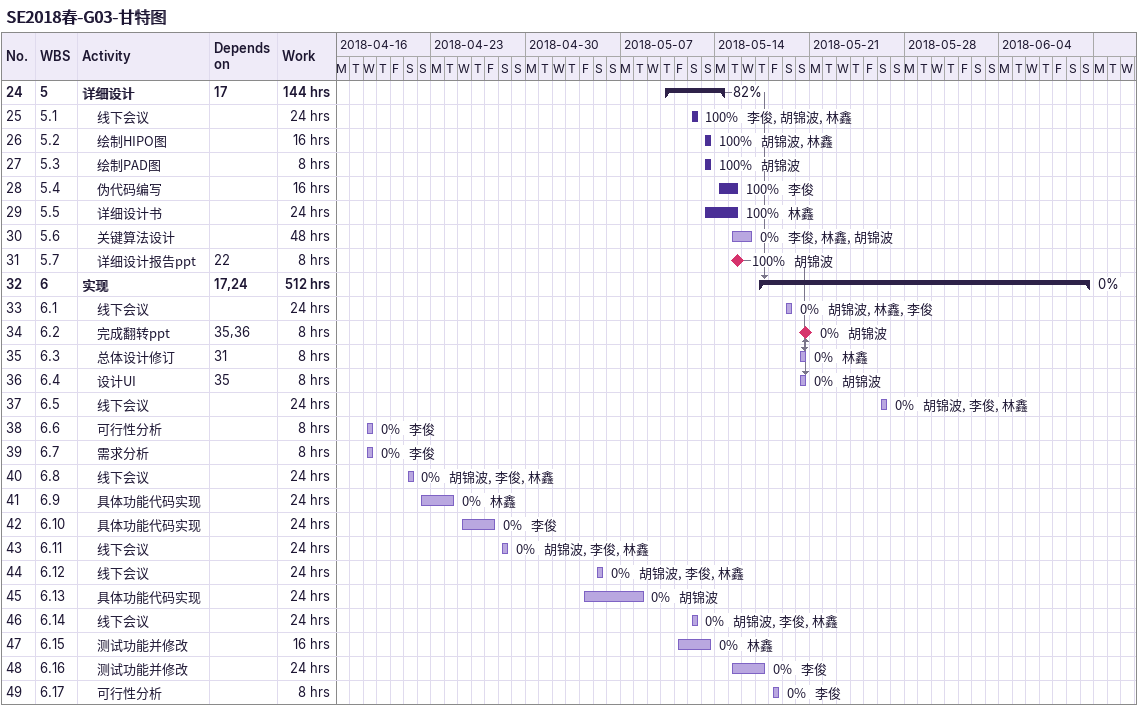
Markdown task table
SE2018春-G03-甘特图

| ID | WBS | Task | Start | Finish | Predecessors | Resources | % complete | Work (h) |
|---|---|---|---|---|---|---|---|---|
| 24 | 5 | **详细设计** | 2018-05-10 | 2018-05-14 | 17 |  | 82 | 144 |
| 25 | 5.1 | 线下会议 | 2018-05-12 | 2018-05-12 |  | 李俊, 胡锦波, 林鑫 | 100 | 24 |
| 26 | 5.2 | 绘制HIPO图 | 2018-05-13 | 2018-05-13 |  | 胡锦波, 林鑫 | 100 | 16 |
| 27 | 5.3 | 绘制PAD图 | 2018-05-13 | 2018-05-13 |  | 胡锦波 | 100 | 8 |
| 28 | 5.4 | 伪代码编写 | 2018-05-14 | 2018-05-15 |  | 李俊 | 100 | 16 |
| 29 | 5.5 | 详细设计书 | 2018-05-13 | 2018-05-15 |  | 林鑫 | 100 | 24 |
| 30 | 5.6 | 关键算法设计 | 2018-05-15 | 2018-05-16 |  | 李俊, 林鑫, 胡锦波 | 0 | 48 |
| 31 | 5.7 | 详细设计报告ppt (milestone) | 2018-05-15 | 2018-05-15 | 22 | 胡锦波 | 100 | 8 |
| 32 | 6 | **实现** | 2018-05-17 | 2018-06-10 | 17, 24 |  | 0 | 512 |
| 33 | 6.1 | 线下会议 | 2018-05-19 | 2018-05-19 |  | 胡锦波, 林鑫, 李俊 | 0 | 24 |
| 34 | 6.2 | 完成翻转ppt (milestone) | 2018-05-20 | 2018-05-20 | 35, 36 | 胡锦波 | 0 | 8 |
| 35 | 6.3 | 总体设计修订 | 2018-05-20 | 2018-05-20 | 31 | 林鑫 | 0 | 8 |
| 36 | 6.4 | 设计UI | 2018-05-20 | 2018-05-20 | 35 | 胡锦波 | 0 | 8 |
| 37 | 6.5 | 线下会议 | 2018-05-26 | 2018-05-26 |  | 胡锦波, 李俊, 林鑫 | 0 | 24 |
| 38 | 6.6 | 可行性分析 | 2018-04-18 | 2018-04-18 |  | 李俊 | 0 | 8 |
| 39 | 6.7 | 需求分析 | 2018-04-18 | 2018-04-18 |  | 李俊 | 0 | 8 |
| 40 | 6.8 | 线下会议 | 2018-04-21 | 2018-04-21 |  | 胡锦波, 李俊, 林鑫 | 0 | 24 |
| 41 | 6.9 | 具体功能代码实现 | 2018-04-22 | 2018-04-24 |  | 林鑫 | 0 | 24 |
| 42 | 6.10 | 具体功能代码实现 | 2018-04-25 | 2018-04-27 |  | 李俊 | 0 | 24 |
| 43 | 6.11 | 线下会议 | 2018-04-28 | 2018-04-28 |  | 胡锦波, 李俊, 林鑫 | 0 | 24 |
| 44 | 6.12 | 线下会议 | 2018-05-05 | 2018-05-05 |  | 胡锦波, 李俊, 林鑫 | 0 | 24 |
| 45 | 6.13 | 具体功能代码实现 | 2018-05-04 | 2018-05-08 |  | 胡锦波 | 0 | 24 |
| 46 | 6.14 | 线下会议 | 2018-05-12 | 2018-05-12 |  | 胡锦波, 李俊, 林鑫 | 0 | 24 |
| 47 | 6.15 | 测试功能并修改 | 2018-05-11 | 2018-05-13 |  | 林鑫 | 0 | 16 |
| 48 | 6.16 | 测试功能并修改 | 2018-05-15 | 2018-05-17 |  | 李俊 | 0 | 24 |
| 49 | 6.17 | 可行性分析 | 2018-05-18 | 2018-05-18 |  | 李俊 | 0 | 8 |
